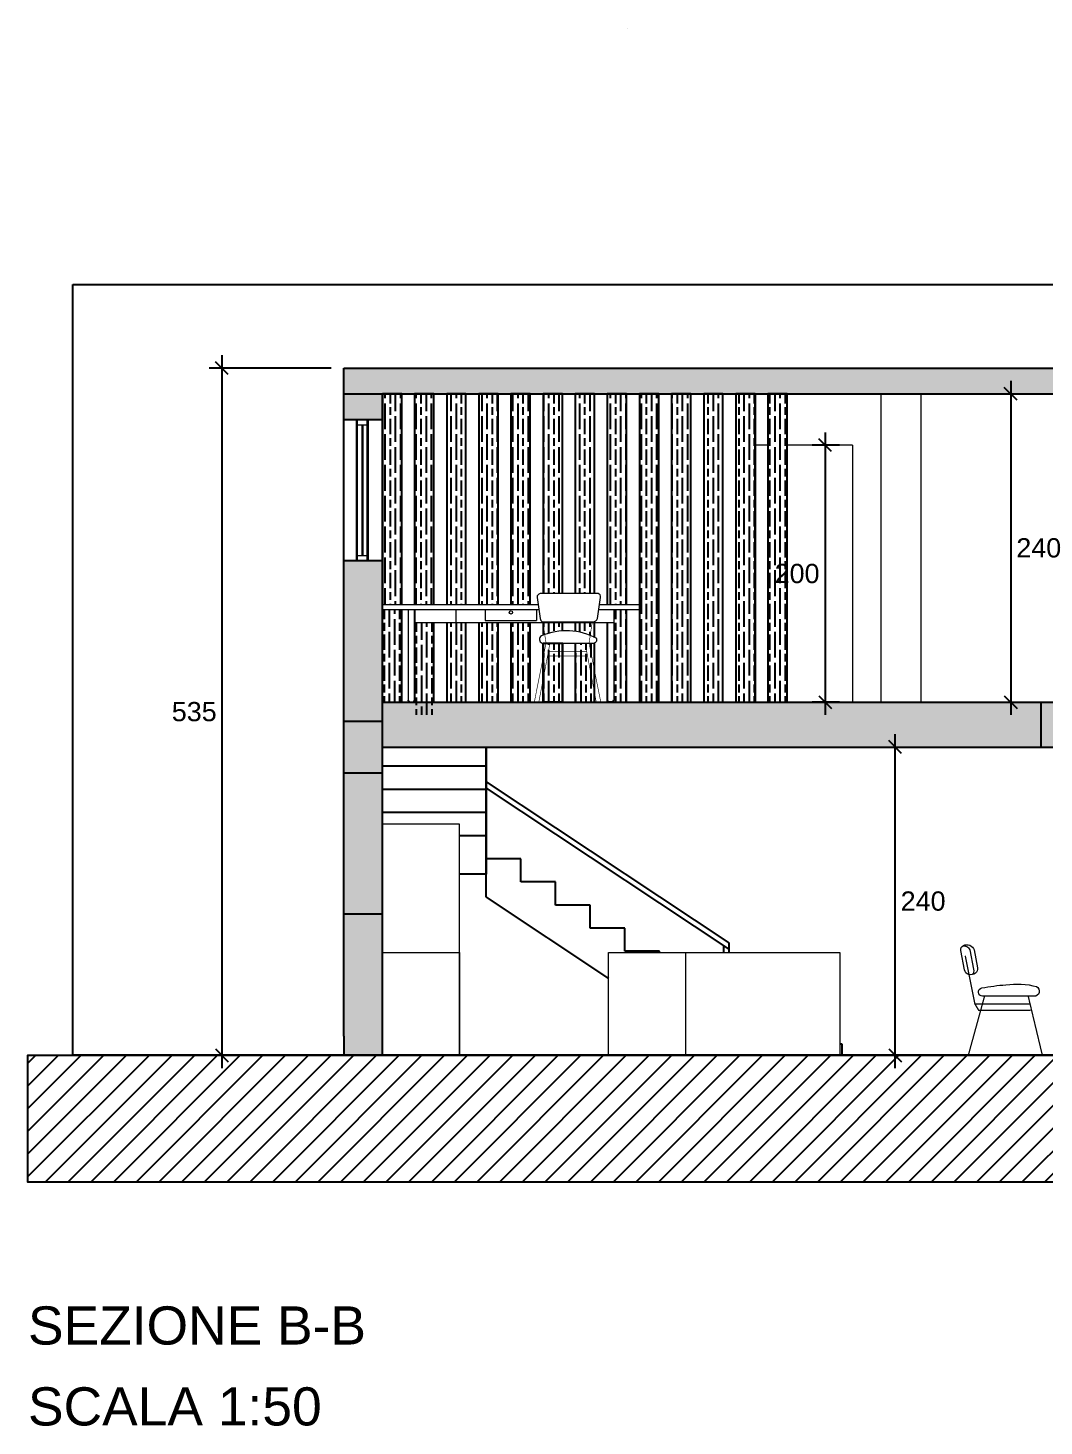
# Model space of a CAD drawing. Header units: inches. Extents: x -173 to 14008, y -3334 to 10368.
# Drawn here: x 7070 to 7861, y 9280 to 10368 of the extents above; entities that cross this region are included whole.
import ezdxf

# ---------------------------------------------------------------- set-up
doc = ezdxf.new("R2010")
doc.units = ezdxf.units.IN
doc.header["$MEASUREMENT"] = 0
doc.linetypes.add('HIDDEN', pattern=[0.375, 0.25, -0.125])
for name, color, linetype, lineweight in [('ARREDAMENTO', 8, 'Continuous', 18), ('INFISSI', 4, 'Continuous', 18), ('QUOTE', 6, 'Continuous', 9)]:
    doc.layers.add(name, color=color, linetype=linetype, lineweight=lineweight)
doc.styles.get("Standard").update_dxf_attribs({"font": 'Arial.ttf'})
doc.dimstyles.get("Standard").update_dxf_attribs({"dimtxt": 15, "dimasz": 10, "dimexe": 10, "dimexo": 10, "dimgap": 5, "dimtad": 2, "dimtih": 1, "dimtoh": 1, "dimdec": 0, "dimzin": 0, "dimdsep": 46, "dimtxsty": 'Standard', "dimblk": 'OBLIQUE', "dimblk1": 'OBLIQUE', "dimblk2": 'OBLIQUE', "dimcen": 0.09, "dimdle": 10, "dimadec": 0, "dimazin": 0, "dimtfac": 1, "dimtdec": 0, "dimtofl": 0, "dimtmove": 0, "dimatfit": 3, "dimldrblk": 'OBLIQUE', "dimfxl": 1, "dimtolj": 1, "dimtzin": 0, "dimarcsym": 0})
pattern_1 = [(90, (6635.953, 6263.789), (12, -7e-16), [20, -4]), (90, (6639.953, 6259.789), (12, -7e-16), [12, -3, 6, -3]), (90, (6643.953, 6253.789), (12, -7e-16), [20, -4])]

# ---------------------------------------------------------------- blocks, each defined once
blk = doc.blocks.new('sedia1')
at = {"layer": 'ARREDAMENTO'}
for points, format in [([(14282.3, 12522.3, -0.278613), (14279.3, 12525.8), (14276.3, 12540.8, -0.343108), (14278.3, 12544.8, -0.444602), (14286.8, 12541.3), (14289.3, 12527.3, -0.274326), (14287.8, 12523.3, -0.225561), (14282.3, 12522.3)], "xyb"), ([(14277.4, 12544.2, -0.416817), (14283.3, 12541.3), (14286.3, 12526.3, -0.232923), (14285.2, 12522.1, 5.5686)], "xyb"), ([(14330.3, 12505.3), (14293.3, 12505.3, -0.926031), (14292.8, 12511.8, -0.027822), (14311.4, 12514.2, -0.100592), (14335.3, 12512.8, -0.796756), (14333.3, 12505.3), (14330.3, 12505.3)], "xyb"), ([(14326.5, 12499.4, 1, 1, 0), (14326.5, 12499.4, 0, 0, 0)], "xyseb")]:
    blk.add_lwpolyline(points, format=format, dxfattribs=at)
at = {"layer": 'ARREDAMENTO', "const_width": 1}
for points in [[(14279.8, 12536.8), (14287.3, 12499.3), (14329.8, 12499.3)], [(14282.3, 12459.8), (14294.8, 12505.3)], [(14330.8, 12494.3), (14290.3, 12494.3), (14287.3, 12499.3)], [(14339.8, 12459.3), (14328.8, 12505.3)]]:
    blk.add_lwpolyline(points, dxfattribs=at)
blk = doc.blocks.new('chair')
for points in [[(2938.4, 3692.8), (3017.4, 3692.8, 0.320465), (3024.4, 3697.8), (3029.4, 3730.8, 0.386928), (3025.4, 3736.8), (2936.4, 3736.8, 0.414214), (2930.4, 3730.8), (2935.4, 3697.8, 0.197535), (2938.4, 3692.8, 0.642546)], [(3023.4, 3666.8, 0.230614), (2937.4, 3670.8, 0.677033), (2938.4, 3659.8, 0.358086)], [(2938.4, 3659.8), (3018.4, 3659.8, 0.514618), (3023.4, 3666.8, -1.035772)]]:
    blk.add_lwpolyline(points, format="xyb")
at = {"const_width": 1}
for points in [[(2939.4, 3692.8), (2944.4, 3659.8), (2926.2, 3567.8)], [(3016.4, 3692.8), (3011.4, 3659.8), (3029.6, 3567.8)], [(2933.2, 3567.8), (2950.4, 3658.8)], [(3022.6, 3567.8), (3005.4, 3658.8)], [(2948.4, 3646.8), (3007.4, 3646.8)], [(2948.4, 3639.8), (3007.4, 3639.8)]]:
    blk.add_lwpolyline(points, dxfattribs=at)
blk = doc.blocks.new('_Oblique')
at = {"color": 0, "linetype": 'ByBlock', "lineweight": -2}
blk.add_line((-0.5, -0.5), (0.5, 0.5), dxfattribs=at)
blk = doc.blocks.new('*D64')
at = {"layer": 'Defpoints', "color": 0, "transparency": 16777216}
for p in [(7316.4, 10103.2), (7221.4, 9568.2), (7316.4, 9568.2)]:
    blk.add_point(p, dxfattribs=at)
at = {"layer": 'QUOTE', "color": 0, "lineweight": -2, "transparency": 16777216}
for p, q in [((7221.4, 10113.2), (7221.4, 9558.2)), ((7306.4, 10103.2), (7211.4, 10103.2)), ((7306.4, 9568.2), (7211.4, 9568.2))]:
    blk.add_line(p, q, dxfattribs=at)
at = {"layer": 'QUOTE', "color": 0, "lineweight": -2, "transparency": 16777216, "xscale": 10, "yscale": 10, "zscale": 10}
for p, rotation in [((7221.4, 10103.2), 90), ((7221.4, 9568.2), 270)]:
    blk.add_blockref('_Oblique', p, dxfattribs=dict(at, rotation=rotation))
at = {"layer": 'QUOTE', "color": 0, "transparency": 16777216, "insert": (7199.9, 9835.7), "char_height": 15, "attachment_point": 5}
blk.add_mtext('\\A1;535', dxfattribs=at)
blk = doc.blocks.new('*D65')
at = {"layer": 'Defpoints', "color": 0, "transparency": 16777216}
for p in [(7765.5, 10083.2), (7765.5, 9843.2), (7835.4, 9843.2)]:
    blk.add_point(p, dxfattribs=at)
at = {"layer": 'QUOTE', "color": 0, "lineweight": -2, "transparency": 16777216}
for p, q in [((7835.4, 10093.2), (7835.4, 9833.2)), ((7775.5, 10083.2), (7845.4, 10083.2)), ((7775.5, 9843.2), (7845.4, 9843.2))]:
    blk.add_line(p, q, dxfattribs=at)
at = {"layer": 'QUOTE', "color": 0, "lineweight": -2, "transparency": 16777216, "xscale": 10, "yscale": 10, "zscale": 10}
for p, rotation in [((7835.4, 10083.2), 90), ((7835.4, 9843.2), 270)]:
    blk.add_blockref('_Oblique', p, dxfattribs=dict(at, rotation=rotation))
at = {"layer": 'QUOTE', "color": 0, "transparency": 16777216, "insert": (7857.2, 9963.2), "char_height": 15, "attachment_point": 5}
blk.add_mtext('\\A1;240', dxfattribs=at)
blk = doc.blocks.new('*D66')
at = {"layer": 'Defpoints', "color": 0, "transparency": 16777216}
for p in [(7712.1, 10043.2), (7690.9, 9843.2), (7712.1, 9843.2)]:
    blk.add_point(p, dxfattribs=at)
at = {"layer": 'QUOTE', "color": 0, "lineweight": -2, "transparency": 16777216}
for p, q in [((7690.9, 10053.2), (7690.9, 9833.2)), ((7702.1, 10043.2), (7680.9, 10043.2)), ((7702.1, 9843.2), (7680.9, 9843.2))]:
    blk.add_line(p, q, dxfattribs=at)
at = {"layer": 'QUOTE', "color": 0, "lineweight": -2, "transparency": 16777216, "xscale": 10, "yscale": 10, "zscale": 10}
for p, rotation in [((7690.9, 10043.2), 90), ((7690.9, 9843.2), 270)]:
    blk.add_blockref('_Oblique', p, dxfattribs=dict(at, rotation=rotation))
at = {"layer": 'QUOTE', "color": 0, "transparency": 16777216, "insert": (7669.1, 9943.2), "char_height": 15, "attachment_point": 5}
blk.add_mtext('\\A1;200', dxfattribs=at)
blk = doc.blocks.new('*D68')
at = {"layer": 'Defpoints', "color": 0, "transparency": 16777216}
for p in [(7703.9, 9808.2), (7745.4, 9808.2), (7703.9, 9568.2)]:
    blk.add_point(p, dxfattribs=at)
at = {"layer": 'QUOTE', "color": 0, "lineweight": -2, "transparency": 16777216}
for p, q in [((7745.4, 9558.2), (7745.4, 9818.2)), ((7713.9, 9808.2), (7755.4, 9808.2)), ((7713.9, 9568.2), (7755.4, 9568.2))]:
    blk.add_line(p, q, dxfattribs=at)
at = {"layer": 'QUOTE', "color": 0, "lineweight": -2, "transparency": 16777216, "xscale": 10, "yscale": 10, "zscale": 10}
for p, rotation in [((7745.4, 9808.2), 90), ((7745.4, 9568.2), 270)]:
    blk.add_blockref('_Oblique', p, dxfattribs=dict(at, rotation=rotation))
at = {"layer": 'QUOTE', "color": 0, "transparency": 16777216, "insert": (7767.2, 9688.2), "char_height": 15, "attachment_point": 5}
blk.add_mtext('\\A1;240', dxfattribs=at)

msp = doc.modelspace()

# ---------------------------------------------------------------- hatches: boundary and pattern name
h = msp.add_hatch(color=256)
h.dxf.hatch_style = 1
h.paths.add_polyline_path([(7316.4, 10103.2), (7316.4, 10083.2), (7995.1, 10083.2), (7995.1, 10103.2)])
h = msp.add_hatch(color=0)
h.dxf.hatch_style = 1
h.paths.add_polyline_path([(7965.1, 10053.2), (7995.1, 10053.2), (7995.1, 10083.2), (7965.1, 10083.2)])
h.paths.add_polyline_path([(7316.4, 9843.2), (7346.4, 9843.2), (7346.4, 9853.2), (7346.4, 9953.2), (7316.4, 9953.2)])
h.paths.add_polyline_path([(7346.4, 10083.2), (7316.4, 10083.2), (7316.4, 10063.2), (7346.4, 10063.2)])
h.paths.add_polyline_path([(7346.4, 9843.2), (7316.4, 9843.2), (7316.4, 9803.2), (7346.4, 9803.2)])
h.paths.add_polyline_path([(7346.4, 9693.2), (7316.4, 9693.2), (7316.4, 9583.2), (7346.4, 9583.2)])
h = msp.add_hatch()
h.set_pattern_fill('GOST_WOOD', color=256, scale=2)
h.set_pattern_definition([(90, (6616.592, 6263.789), (12, -7e-16), [20, -4]), (90, (6620.592, 6259.789), (12, -7e-16), [12, -3, 6, -3]), (90, (6624.592, 6253.789), (12, -7e-16), [20, -4])])
h.paths.add_polyline_path([(7346.4, 9919.2), (7361.4, 9919.2), (7361.4, 10083.2), (7346.4, 10083.2)])
h.paths.add_polyline_path([(7371.4, 9919.2), (7386.4, 9919.2), (7386.4, 10083.2), (7371.4, 10083.2)])
h = msp.add_hatch()
h.set_pattern_fill('GOST_WOOD', color=256, scale=2)
h.set_pattern_definition(pattern_1)
h.paths.add_polyline_path([(7411.4, 9905.2), (7396.4, 9905.2), (7396.4, 9843.2), (7411.4, 9843.2)])
h.paths.add_polyline_path([(7436.4, 9905.2), (7421.4, 9905.2), (7421.4, 9843.2), (7436.4, 9843.2)])
h.paths.add_polyline_path([(7461.4, 9905.2), (7446.4, 9905.2), (7446.4, 9843.2), (7461.4, 9843.2)])
h.paths.add_polyline_path([(7411.4, 10083.2), (7396.4, 10083.2), (7396.4, 9919.2), (7411.4, 9919.2)])
h.paths.add_polyline_path([(7436.4, 10083.2), (7421.4, 10083.2), (7421.4, 9919.2), (7436.4, 9919.2)])
h.paths.add_polyline_path([(7461.4, 10083.2), (7446.4, 10083.2), (7446.4, 9919.2), (7461.4, 9919.2)])
h.paths.add_polyline_path([(7486.4, 10083.3), (7471.4, 10083.3), (7471.4, 9927.7), (7486.4, 9927.7)])
h.paths.add_polyline_path([(7511.4, 10083.3), (7496.4, 10083.3), (7496.4, 9927.7), (7511.4, 9927.7)])
h.paths.add_polyline_path([(7536.4, 10083.2), (7521.4, 10083.2), (7521.4, 9919.2), (7536.4, 9919.2)])
h.paths.add_polyline_path([(7561.4, 10083.2), (7546.4, 10083.2), (7546.4, 9919.2), (7546.4, 9919.2), (7546.4, 9915.2), (7546.4, 9843.2), (7561.4, 9843.2)])
h.paths.add_polyline_path([(7586.4, 10083.2), (7571.4, 10083.2), (7571.4, 9843.2), (7586.4, 9843.2)])
h.paths.add_polyline_path([(7611.4, 10083.2), (7596.4, 10083.2), (7596.4, 9843.2), (7611.4, 9843.2)])
h.paths.add_polyline_path([(7636.4, 10083.2), (7621.4, 10083.2), (7621.4, 9843.2), (7636.4, 9843.2)])
h = msp.add_hatch()
h.set_pattern_fill('GOST_WOOD', color=256, scale=2)
h.set_pattern_definition(pattern_1)
h.paths.add_polyline_path([(7646.4, 9843.1), (7661.4, 9843.1), (7661.4, 10083.2), (7646.4, 10083.2)])
h = msp.add_hatch()
h.set_pattern_fill('GOST_WOOD', color=256, scale=2)
h.set_pattern_definition(pattern_1)
h.paths.add_polyline_path([(7361.4, 9915.2), (7346.4, 9915.2), (7346.4, 9843.2), (7361.4, 9843.2)])
h = msp.add_hatch()
h.set_pattern_fill('GOST_WOOD', color=256, scale=2)
h.set_pattern_definition([(90, (6660.953, 6253.789), (12, -7e-16), [20, -4]), (90, (6664.953, 6249.789), (12, -7e-16), [12, -3, 6, -3]), (90, (6668.953, 6243.789), (12, -7e-16), [20, -4])])
h.paths.add_polyline_path([(7386.4, 9905.2), (7371.4, 9905.2), (7371.4, 9833.2), (7386.4, 9833.2)])
h = msp.add_hatch()
h.set_pattern_fill('GOST_WOOD', color=256, scale=2)
h.set_pattern_definition(pattern_1)
h.paths.add_polyline_path([(7486.4, 9905.2), (7471.4, 9905.2), (7471.4, 9903.2), (7472.5, 9895.7, -0.072396), (7486.4, 9898.6)])
h = msp.add_hatch()
h.set_pattern_fill('GOST_WOOD', color=256, scale=2)
h.set_pattern_definition(pattern_1)
h.paths.add_polyline_path([(7509.4, 9905.2), (7496.4, 9905.2), (7496.4, 9898.2, -0.060948), (7507.9, 9895.1)])
h = msp.add_hatch()
h.set_pattern_fill('GOST_WOOD', color=256, scale=2)
h.set_pattern_definition(pattern_1)
h.paths.add_polyline_path([(7536.4, 9915.2), (7526.4, 9915.2), (7526.4, 9844.7, -0.408641), (7524.9, 9843.2), (7536.4, 9843.2)])
h = msp.add_hatch()
h.set_pattern_fill('GOST_WOOD', color=256, scale=2)
h.set_pattern_definition(pattern_1)
h.paths.add_polyline_path([(7486.4, 9889.2), (7473.5, 9889.2), (7471.4, 9878.4), (7471.4, 9843.2), (7486.4, 9843.2)])
h = msp.add_hatch()
h.set_pattern_fill('GOST_WOOD', color=256, scale=2)
h.set_pattern_definition([(90, (6660.953, 6263.789), (12, -7e-16), [20, -4]), (90, (6664.953, 6259.789), (12, -7e-16), [12, -3, 6, -3]), (90, (6668.953, 6253.789), (12, -7e-16), [20, -4])])
h.paths.add_polyline_path([(7511.4, 9889.2), (7498.5, 9889.2), (7496.4, 9878.4), (7496.4, 9843.2), (7511.4, 9843.2)])
h = msp.add_hatch(color=256)
h.dxf.hatch_style = 1
h.paths.add_polyline_path([(7858.8, 9843.2), (7346.4, 9843.2), (7346.4, 9808.2), (7858.8, 9808.2)])
h.paths.add_polyline_path([(8622.9, 9843.2), (7858.8, 9843.2), (7858.8, 9808.2), (8622.9, 9808.2)])
h = msp.add_hatch(color=256)
h.dxf.hatch_style = 1
h.paths.add_polyline_path([(7346.4, 9788.2), (7346.4, 9828.2), (7316.4, 9828.2), (7316.4, 9788.2)])
h = msp.add_hatch(color=0)
h.dxf.hatch_style = 1
h.paths.add_polyline_path([(7346.4, 9788.2), (7316.4, 9788.2), (7316.4, 9678.2), (7346.4, 9678.2)])
h = msp.add_hatch(color=256)
h.dxf.hatch_style = 1
h.paths.add_polyline_path([(7346.4, 9678.2), (7316.4, 9678.2), (7316.4, 9583.2), (7316.4, 9568.2), (7346.4, 9568.2)])
h = msp.add_hatch()
h.set_pattern_fill('ANSI31', color=256, scale=100)
h.set_pattern_definition([(45, (6635.953, 6263.789), (-8.838835, 8.838835), [])])
h.paths.add_polyline_path([(9380.4, 9568.2), (8522.4, 9568.2), (8522.4, 9528.2), (8235.4, 9528.2), (8235.4, 9568.2), (7105.4, 9568.2), (7070.5, 9568.2), (7070.5, 9469.5), (9380.4, 9469.5)])

# ---------------------------------------------------------------- linework, layer by layer
for p, q in [((7105.4, 9568.2), (7105.4, 10168.2)), ((7105.4, 10168.2), (9299.5, 10168.2)), ((7316.4, 10083.2), (7316.4, 10103.2)), ((7316.4, 10103.2), (7995.1, 10103.2)), ((7316.4, 9583.2), (7316.4, 10083.2)), ((7316.4, 9843.2), (7316.4, 10083.2)), ((7316.4, 10083.2), (7995.1, 10083.2)), ((7346.4, 9583.2), (7346.4, 10083.2)), ((7521.4, 10083.2), (7521.4, 9919.2)), ((7636.4, 10083.2), (7636.4, 9843.2)), ((7316.4, 9953.2), (7316.4, 10063.2)), ((7316.4, 10063.2), (7346.4, 10063.2)), ((7346.4, 9953.2), (7316.4, 9953.2)), ((7346.4, 9843.2), (7346.4, 9953.2)), ((7346.4, 9843.2), (8622.9, 9843.2)), ((7367.9, 9843.2), (7369.9, 9843.2)), ((7368.9, 9843.2), (7368.9, 9843.2)), ((7368.9, 9843.2), (7368.9, 9843.2)), ((7368.9, 9843.2), (7368.9, 9843.2)), ((7368.9, 9843.2), (7368.9, 9843.2)), ((7368.9, 9843.2), (7368.9, 9843.2)), ((7368.9, 9843.2), (7368.9, 9843.2)), ((7368.9, 9843.2), (7368.9, 9843.2)), ((7368.9, 9843.2), (7368.9, 9843.2)), ((7368.9, 9843.2), (7368.9, 9843.2)), ((7368.9, 9843.2), (7368.9, 9843.2)), ((7368.9, 9843.2), (7368.9, 9843.2)), ((7368.9, 9843.2), (7368.9, 9843.2)), ((7368.9, 9843.2), (7368.9, 9843.2)), ((7368.9, 9843.2), (7368.9, 9843.2)), ((7368.9, 9843.2), (7368.9, 9843.2)), ((7368.9, 9843.2), (7368.9, 9843.2)), ((7368.9, 9843.2), (7368.9, 9843.2)), ((7368.9, 9843.2), (7368.9, 9843.2)), ((7368.9, 9843.2), (7368.9, 9843.2)), ((7368.9, 9843.2), (7368.9, 9843.2)), ((7368.9, 9843.2), (7368.9, 9843.2)), ((7368.9, 9843.2), (7368.9, 9843.2)), ((7368.9, 9843.2), (7368.9, 9843.2)), ((7368.9, 9843.2), (7368.9, 9843.2)), ((7368.9, 9843.2), (7368.9, 9843.2)), ((7368.9, 9843.2), (7368.9, 9843.2)), ((7368.9, 9843.2), (7368.9, 9843.2)), ((7368.9, 9843.2), (7368.9, 9843.2)), ((7368.9, 9843.2), (7368.9, 9843.2)), ((7368.9, 9843.2), (7368.9, 9843.2)), ((7368.9, 9843.2), (7368.9, 9843.2)), ((7368.9, 9843.2), (7368.9, 9843.2)), ((7368.9, 9843.2), (7368.9, 9843.2)), ((7368.9, 9843.2), (7368.9, 9843.2)), ((7368.9, 9843.2), (7368.9, 9843.2)), ((7368.9, 9843.2), (7368.9, 9843.2)), ((7368.9, 9843.2), (7368.9, 9843.2)), ((7368.9, 9843.2), (7368.9, 9843.2)), ((7368.9, 9843.2), (7368.9, 9843.2)), ((7368.9, 9843.2), (7368.9, 9843.2)), ((7368.9, 9843.2), (7368.9, 9843.2)), ((7368.9, 9843.2), (7368.9, 9843.2)), ((7368.9, 9843.2), (7368.9, 9843.2)), ((7368.9, 9843.2), (7368.9, 9843.2)), ((7368.9, 9843.2), (7368.9, 9843.2)), ((7368.9, 9843.2), (7368.9, 9843.2)), ((7368.9, 9843.2), (7368.9, 9843.2)), ((7368.9, 9843.2), (7368.9, 9843.2)), ((7368.9, 9843.2), (7368.9, 9843.2)), ((7368.9, 9843.2), (7368.9, 9843.2)), ((7368.9, 9843.2), (7368.9, 9843.2)), ((7517.7, 9843.2), (7764.7, 9843.2)), ((7524.9, 9843.2), (7522.9, 9843.2)), ((7523.9, 9843.2), (7523.9, 9843.2)), ((7523.9, 9843.2), (7523.9, 9843.2)), ((7523.9, 9843.2), (7523.9, 9843.2)), ((7523.9, 9843.2), (7523.9, 9843.2)), ((7523.9, 9843.2), (7523.9, 9843.2)), ((7523.9, 9843.2), (7523.9, 9843.2)), ((7523.9, 9843.2), (7523.9, 9843.2)), ((7523.9, 9843.2), (7523.9, 9843.2)), ((7523.9, 9843.2), (7523.9, 9843.2)), ((7523.9, 9843.2), (7523.9, 9843.2)), ((7523.9, 9843.2), (7523.9, 9843.2)), ((7523.9, 9843.2), (7523.9, 9843.2)), ((7523.9, 9843.2), (7523.9, 9843.2)), ((7523.9, 9843.2), (7523.9, 9843.2)), ((7523.9, 9843.2), (7523.9, 9843.2)), ((7523.9, 9843.2), (7523.9, 9843.2)), ((7523.9, 9843.2), (7523.9, 9843.2)), ((7523.9, 9843.2), (7523.9, 9843.2)), ((7523.9, 9843.2), (7523.9, 9843.2)), ((7523.9, 9843.2), (7523.9, 9843.2)), ((7523.9, 9843.2), (7523.9, 9843.2)), ((7523.9, 9843.2), (7523.9, 9843.2)), ((7523.9, 9843.2), (7523.9, 9843.2)), ((7523.9, 9843.2), (7523.9, 9843.2)), ((7523.9, 9843.2), (7523.9, 9843.2)), ((7523.9, 9843.2), (7523.9, 9843.2)), ((7523.9, 9843.2), (7523.9, 9843.2)), ((7523.9, 9843.2), (7523.9, 9843.2)), ((7523.9, 9843.2), (7523.9, 9843.2)), ((7523.9, 9843.2), (7523.9, 9843.2)), ((7523.9, 9843.2), (7523.9, 9843.2)), ((7523.9, 9843.2), (7523.9, 9843.2)), ((7523.9, 9843.2), (7523.9, 9843.2)), ((7523.9, 9843.2), (7523.9, 9843.2)), ((7523.9, 9843.2), (7523.9, 9843.2)), ((7523.9, 9843.2), (7523.9, 9843.2)), ((7523.9, 9843.2), (7523.9, 9843.2)), ((7523.9, 9843.2), (7523.9, 9843.2)), ((7523.9, 9843.2), (7523.9, 9843.2)), ((7523.9, 9843.2), (7523.9, 9843.2)), ((7523.9, 9843.2), (7523.9, 9843.2)), ((7523.9, 9843.2), (7523.9, 9843.2)), ((7523.9, 9843.2), (7523.9, 9843.2)), ((7523.9, 9843.2), (7523.9, 9843.2)), ((7523.9, 9843.2), (7523.9, 9843.2)), ((7523.9, 9843.2), (7523.9, 9843.2)), ((7523.9, 9843.2), (7523.9, 9843.2)), ((7523.9, 9843.2), (7523.9, 9843.2)), ((7523.9, 9843.2), (7523.9, 9843.2)), ((7523.9, 9843.2), (7523.9, 9843.2)), ((7523.9, 9843.2), (7523.9, 9843.2)), ((7561.2, 9843.2), (7721.2, 9843.2)), ((7858.8, 9843.2), (7858.8, 9808.2)), ((7346.4, 9838.2), (7346.4, 9838.2)), ((7346.4, 9828.2), (7346.4, 9838.2)), ((7346.4, 9828.2), (7316.4, 9828.2)), ((7346.4, 9808.2), (7346.4, 9828.2)), ((7346.4, 9808.2), (7858.8, 9808.2)), ((7427.1, 9691.2), (7427.1, 9808.2)), ((7427.1, 9808.2), (7427.1, 9725.2)), ((7817.8, 9808.2), (7817.8, 9808.2)), ((7858.8, 9808.2), (8622.9, 9808.2)), ((7316.4, 9678.2), (7316.4, 9788.2)), ((7316.4, 9788.2), (7346.4, 9788.2)), ((7427.1, 9793.2), (7346.4, 9793.2)), ((7427.1, 9775.2), (7346.4, 9775.2)), ((7427.1, 9721.2), (7427.1, 9781.2)), ((7427.1, 9781.2), (7616, 9655.8)), ((7427.1, 9781.2), (7427.1, 9776.2)), ((7427.1, 9776.2), (7616, 9650.8)), ((7427.1, 9757.2), (7346.4, 9757.2)), ((7427.1, 9739.2), (7406.4, 9739.2)), ((7427.1, 9721.2), (7427.1, 9739.2)), ((7427.1, 9739.2), (7427.1, 9709.2)), ((7454.1, 9721.2), (7427.1, 9721.2)), ((7454.1, 9703.2), (7454.1, 9721.2)), ((7427.1, 9709.2), (7406.4, 9709.2)), ((7481.1, 9703.2), (7454.1, 9703.2)), ((7481.1, 9685.2), (7481.1, 9703.2)), ((7427.1, 9691.2), (7522.3, 9628.1)), ((7346.4, 9678.2), (7316.4, 9678.2)), ((7346.4, 9568.2), (7346.4, 9678.2)), ((7508.1, 9685.2), (7481.1, 9685.2)), ((7508.1, 9667.2), (7508.1, 9685.2)), ((7535.1, 9667.2), (7508.1, 9667.2)), ((7535.1, 9649.2), (7535.1, 9667.2)), ((7616, 9655.8), (7616, 9648.2)), ((7616, 9655.8), (7616, 9650.8)), ((7346.4, 9568.2), (7346.4, 9648.2)), ((7562.1, 9649.2), (7535.1, 9649.2)), ((7562.1, 9648.2), (7562.1, 9649.2)), ((7611.7, 9653.6), (7611.7, 9648.2)), ((7316.4, 9583.2), (7316.4, 9568.2)), ((8235.4, 9568.2), (7105.4, 9568.2)), ((7316.4, 9568.2), (7346.4, 9568.2)), ((7346.4, 9568.2), (7477.2, 9568.2)), ((7351.4, 9568.2), (7355.4, 9568.2)), ((7401.4, 9568.2), (7397.4, 9568.2)), ((7477.2, 9568.2), (7842.1, 9568.2)), ((7703.9, 9568.2), (7535.1, 9568.2)), ((7702.3, 9577.2), (7703.9, 9577.2)), ((7703.9, 9577.2), (7703.9, 9568.2)), ((7713, 9568.2), (7719.6, 9568.2))]:
    msp.add_line(p, q)
at = {"linetype": 'HIDDEN', "ltscale": 12}
msp.add_line((7346.4, 9915.2), (7346.4, 9919.2), dxfattribs=at)
at = {"color": 0}
msp.add_line((7316.4, 9568.2), (8235.4, 9568.2), dxfattribs=at)
for points in [[(7361.4, 9919.2), (7361.4, 10083.2), (7346.4, 10083.2), (7346.4, 9919.2)], [(7386.4, 9919.2), (7386.4, 10083.2), (7371.4, 10083.2), (7371.4, 9919.2)], [(7411.4, 9919.2), (7411.4, 10083.2), (7396.4, 10083.2), (7396.4, 9919.2)], [(7436.4, 9919.2), (7436.4, 10083.2), (7421.4, 10083.2), (7421.4, 9919.2)], [(7461.4, 9919.2), (7461.4, 10083.2), (7446.4, 10083.2), (7446.4, 9919.2)], [(7486.4, 9927.7), (7486.4, 10083.3), (7471.4, 10083.3), (7471.4, 9927.7)], [(7511.4, 9927.7), (7511.4, 10083.3), (7496.4, 10083.3), (7496.4, 9927.7)], [(7536.4, 9919.2), (7536.4, 10083.2), (7521.4, 10083.2), (7521.4, 9919.2)], [(7361.4, 9843.2), (7361.4, 9915.2)], [(7371.4, 9915.2), (7371.4, 9843.2)], [(7386.4, 9843.2), (7386.4, 9905.2)], [(7396.4, 9905.2), (7396.4, 9843.2)], [(7411.4, 9843.2), (7411.4, 9905.2)], [(7421.4, 9905.2), (7421.4, 9843.2)], [(7436.4, 9843.2), (7436.4, 9905.2)], [(7446.4, 9905.2), (7446.4, 9843.2)], [(7461.4, 9843.2), (7461.4, 9905.2)], [(7471.4, 9905.7), (7471.4, 9895.3)], [(7486.4, 9898.6), (7486.4, 9905.7)], [(7496.4, 9905.7), (7496.4, 9898.2)], [(7511.4, 9893.5), (7511.4, 9905.9)], [(7521.4, 9905.2), (7521.4, 9843.1), (7536.4, 9843.1), (7536.4, 9915.2)], [(7471.4, 9889.2), (7471.4, 9843.2)], [(7486.4, 9843.2), (7486.4, 9889.2)], [(7496.4, 9889.2), (7496.4, 9843.2)], [(7511.4, 9843.2), (7511.4, 9889.3)], [(8522.4, 9568.2), (9380.4, 9568.2), (9380.4, 9469.5), (7070.5, 9469.5), (7070.5, 9568.2), (8235.4, 9568.2)]]:
    msp.add_lwpolyline(points)
for points in [[(7561.4, 10083.2), (7546.4, 10083.2), (7546.4, 9843.1), (7561.4, 9843.1)], [(7586.4, 10083.2), (7571.4, 10083.2), (7571.4, 9843.1), (7586.4, 9843.1)], [(7611.4, 10083.2), (7596.4, 10083.2), (7596.4, 9843.2), (7611.4, 9843.2)], [(7636.4, 10083.2), (7621.4, 10083.2), (7621.4, 9843.2), (7636.4, 9843.2)], [(7661.4, 10083.2), (7646.4, 10083.2), (7646.4, 9843.1), (7661.4, 9843.1)], [(7471.4, 9889.2), (7486.4, 9889.2), (7486.4, 9843.2), (7471.4, 9843.2)]]:
    msp.add_lwpolyline(points, close=True)
for centre, radius, start, end in [((7367.9, 9844.7), 1.49, 180, 270), ((7368.9, 9843.2), 0.00001, 90, 180), ((7368.9, 9843.2), 0.00001, 0, 90), ((7368.9, 9843.2), 0.00001, 270, 0), ((7368.9, 9843.2), 0.00001, 180, 270), ((7368.9, 9843.2), 0.00001, 90, 180), ((7368.9, 9843.2), 0.00001, 180, 270), ((7368.9, 9843.2), 0.00001, 270, 360), ((7368.9, 9843.2), 0.00001, 360, 90), ((7368.9, 9843.2), 0.00001, 90, 180), ((7368.9, 9843.2), 0.00001, 0, 90), ((7368.9, 9843.2), 0.00001, 270, 0), ((7368.9, 9843.2), 0.00001, 90, 180), ((7368.9, 9843.2), 0.00001, 180, 270), ((7368.9, 9843.2), 0.00001, 270, 0), ((7368.9, 9843.2), 0.00001, 0, 90), ((7368.9, 9843.2), 0.00001, 90, 180), ((7368.9, 9843.2), 0.00001, 180, 270), ((7368.9, 9843.2), 0.00001, 180, 270), ((7368.9, 9843.2), 0.00001, 152.5342, 270), ((7368.9, 9843.2), 0.00001, 90, 152.5342), ((7368.9, 9843.2), 0.00001, 152.5342, 270), ((7368.9, 9843.2), 0.00001, 90, 152.5342), ((7368.9, 9843.2), 0.00001, 90, 152.5342), ((7368.9, 9843.2), 0.00001, 90, 152.5342), ((7368.9, 9843.2), 0.00001, 332.5342, 90), ((7368.9, 9843.2), 0.00001, 270, 332.5342), ((7368.9, 9843.2), 0.00001, 332.5342, 90), ((7368.9, 9843.2), 0.00001, 270, 332.5342), ((7368.9, 9843.2), 0.00001, 332.5342, 90), ((7368.9, 9843.2), 0.00001, 152.5342, 270), ((7368.9, 9843.2), 0.00001, 90, 152.5342), ((7368.9, 9843.2), 0.00001, 332.5342, 90), ((7368.9, 9843.2), 0.00001, 270, 332.5342), ((7368.9, 9843.2), 0.00003, 332.5342, 90), ((7368.9, 9843.2), 0.00003, 332.5342, 90), ((7368.9, 9843.2), 0.00003, 270, 332.5342), ((7368.9, 9843.2), 0.00003, 152.5342, 270), ((7368.9, 9843.2), 0.00003, 90, 152.5342), ((7369.9, 9844.7), 1.49, 270, 0), ((7522.9, 9844.7), 1.49, 180, 270), ((7523.9, 9843.2), 0.00001, 0, 90), ((7523.9, 9843.2), 0.00001, 90, 180), ((7523.9, 9843.2), 0.00001, 180, 270), ((7523.9, 9843.2), 0.00001, 270, 0), ((7523.9, 9843.2), 0.00001, 0, 90), ((7523.9, 9843.2), 0.00001, 270, 0), ((7523.9, 9843.2), 0.00001, 180, 270), ((7523.9, 9843.2), 0.00001, 90, 180), ((7523.9, 9843.2), 0.00001, 0, 90), ((7523.9, 9843.2), 0.00001, 90, 180), ((7523.9, 9843.2), 0.00001, 180, 270), ((7523.9, 9843.2), 0.00001, 0, 90), ((7523.9, 9843.2), 0.00001, 270, 0), ((7523.9, 9843.2), 0.00001, 180, 270), ((7523.9, 9843.2), 0.00001, 90, 180), ((7523.9, 9843.2), 0.00001, 0, 90), ((7523.9, 9843.2), 0.00001, 270, 0), ((7523.9, 9843.2), 0.00001, 270, 0), ((7523.9, 9843.2), 0.00001, 270, 27.4658), ((7523.9, 9843.2), 0.00001, 27.4658, 90), ((7523.9, 9843.2), 0.00001, 270, 27.4658), ((7523.9, 9843.2), 0.00001, 27.4658, 90), ((7523.9, 9843.2), 0.00001, 27.4658, 90), ((7523.9, 9843.2), 0.00001, 27.4658, 90), ((7523.9, 9843.2), 0.00001, 90, 207.4658), ((7523.9, 9843.2), 0.00001, 207.4658, 270), ((7523.9, 9843.2), 0.00001, 90, 207.4658), ((7523.9, 9843.2), 0.00001, 207.4658, 270), ((7523.9, 9843.2), 0.00001, 90, 207.4658), ((7523.9, 9843.2), 0.00001, 270, 27.4658), ((7523.9, 9843.2), 0.00001, 27.4658, 90), ((7523.9, 9843.2), 0.00001, 90, 207.4658), ((7523.9, 9843.2), 0.00001, 207.4658, 270), ((7523.9, 9843.2), 0.00003, 90, 207.4658), ((7523.9, 9843.2), 0.00003, 90, 207.4658), ((7523.9, 9843.2), 0.00003, 207.4658, 270), ((7523.9, 9843.2), 0.00003, 270, 27.4658), ((7523.9, 9843.2), 0.00003, 27.4658, 90), ((7524.9, 9844.7), 1.49, 270, 0)]:
    msp.add_arc(centre, radius, start, end)
at = {"layer": 'ARREDAMENTO'}
for p, q in [((7734.4, 10083.2), (7734.4, 9843.2)), ((7765.5, 10083.2), (7765.5, 9843.2)), ((7346.4, 9919.2), (7467.3, 9919.2)), ((7371.4, 9919.2), (7467.3, 9919.2)), ((7515.2, 9919.2), (7546.4, 9919.2)), ((7346.4, 9915.2), (7467.9, 9915.2)), ((7366.4, 9915.2), (7366.4, 9844.7)), ((7371.4, 9915.2), (7371.4, 9844.7)), ((7371.4, 9915.2), (7467.9, 9915.2)), ((7371.4, 9905.2), (7526.4, 9905.2)), ((7403.8, 9905.2), (7403.8, 9915.2)), ((7426.4, 9915.2), (7426.4, 9906.7)), ((7426.4, 9906.7), (7466.4, 9906.7)), ((7466.4, 9915.2), (7466.4, 9906.7)), ((7489, 9905.2), (7489, 9905.7)), ((7514.6, 9915.2), (7546.4, 9915.2)), ((7521.4, 9905.2), (7521.4, 9844.7)), ((7526.4, 9915.2), (7526.4, 9844.7)), ((7406.4, 9748.2), (7346.4, 9748.2)), ((7406.4, 9568.2), (7406.4, 9748.2)), ((7346.4, 9648.2), (7406.4, 9648.2)), ((7406.4, 9648.2), (7406.4, 9568.2))]:
    msp.add_line(p, q, dxfattribs=at)
at = {"layer": 'ARREDAMENTO', "linetype": 'HIDDEN', "ltscale": 12}
for p, q in [((7515.2, 9919.2), (7516.4, 9919.2)), ((7546.4, 9915.2), (7546.4, 9919.2))]:
    msp.add_line(p, q, dxfattribs=at)
at = {"layer": 'ARREDAMENTO'}
msp.add_lwpolyline([(7582.3, 9568.2), (7522.3, 9568.2), (7522.3, 9648.2), (7582.3, 9648.2)], close=True, dxfattribs=at)
msp.add_lwpolyline([(7522.3, 9628.2), (7522.3, 9628.2), (7522.3, 9648.2), (7702.3, 9648.2), (7702.3, 9568.2), (7582.3, 9568.2)], dxfattribs=at)
msp.add_circle((7446.4, 9913), 1.3, dxfattribs=at)
at = {"layer": 'INFISSI'}
for p, q in [((7327.1, 10059.1), (7334.6, 10059.1)), ((7330.5, 9957.2), (7330.5, 10059.1)), ((7331.5, 9957.2), (7331.5, 10059.1)), ((7646.4, 10043.2), (7636.4, 10043.2)), ((7712.1, 10043.2), (7661.4, 10043.2)), ((7712.1, 10043.2), (7712.1, 9843.2)), ((7334.6, 9957.2), (7327.1, 9957.2))]:
    msp.add_line(p, q, dxfattribs=at)
for points in [[(7327.1, 9953.2), (7326.1, 9953.2), (7326.1, 10063.1)], [(7327.1, 9953.2), (7327.1, 10063.1)], [(7334.6, 9953.2), (7334.6, 10063.1)], [(7334.6, 9953.2), (7335.6, 9953.2), (7335.6, 10063.1)]]:
    msp.add_lwpolyline(points, dxfattribs=at)

# ---------------------------------------------------------------- block references
at = {"layer": 'ARREDAMENTO', "xscale": 0.5, "yscale": 0.5, "zscale": 0.5}
msp.add_blockref('chair', (6001.5, 8059.3), dxfattribs=at)
at = {"layer": 'ARREDAMENTO'}
msp.add_blockref('sedia1', (-6479.8, -2891.1), dxfattribs=at)

# ---------------------------------------------------------------- texts
for s, height, p in [('SEZIONE B-B', 29.736, (7070.5, 9343)), ('SCALA 1:50', 29.74, (7070.5, 9280))]:
    msp.add_text(s, height=height).set_placement(p)
at = {"insert": (7537.2, 10367.8), "char_height": 0.2, "attachment_point": 1, "rotation": 114}
msp.add_mtext_dynamic_manual_height_columns('A', width=127.803, gutter_width=1, heights=[0], dxfattribs=at)

# ---------------------------------------------------------------- dimensions: what is measured, and where the dimension line sits
at = {"layer": 'QUOTE'}
for base, p1, p2, picture, middle in [((7221.4, 9568.2), (7316.4, 10103.2), (7316.4, 9568.2), '*D64', (7199.9, 9835.7)), ((7835.4, 9843.2), (7765.5, 10083.2), (7765.5, 9843.2), '*D65', (7857.2, 9963.2)), ((7690.9, 9843.2), (7712.1, 10043.2), (7712.1, 9843.2), '*D66', (7669.1, 9943.2)), ((7745.4, 9808.2), (7703.9, 9568.2), (7703.9, 9808.2), '*D68', (7767.2, 9688.2))]:
    dim = msp.add_linear_dim(base=base, p1=p1, p2=p2, angle=90, dimstyle='Standard', dxfattribs=at)
    dim.commit()
    dim.dimension.update_dxf_attribs({"geometry": picture, "text_midpoint": middle})

doc.saveas('drawing.dxf')
